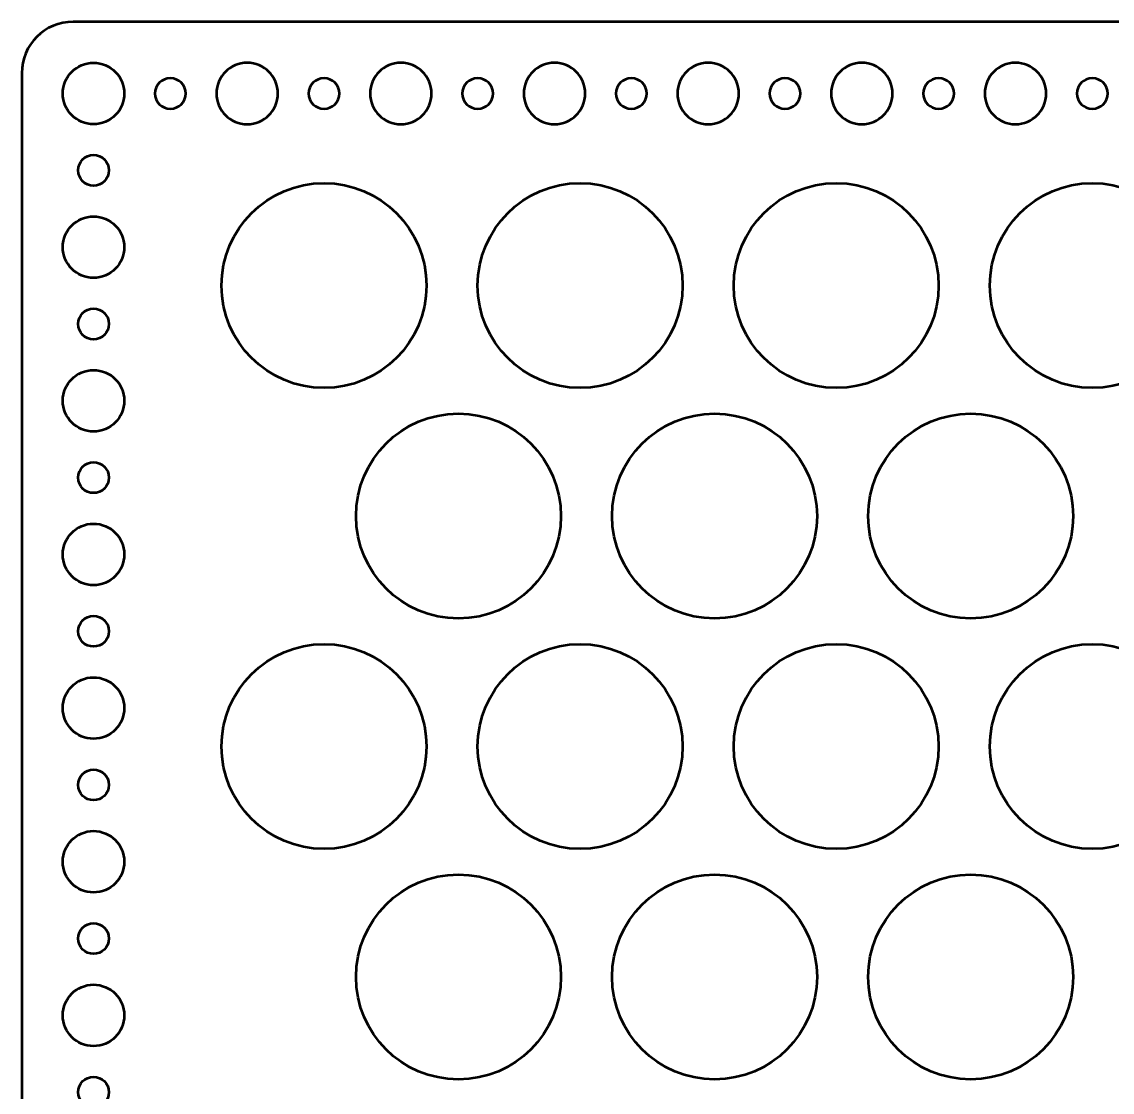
# Model space of a CAD drawing. Header units: centimetres. Extents: x -31.4 to 31.4, y -20.9 to 20.9.
# Drawn here: x -10.45 to 0.19, y -10.5 to -0.05 of the extents above; entities that cross this region are included whole.
import ezdxf

# ---------------------------------------------------------------- set-up
doc = ezdxf.new("R2010")
doc.units = ezdxf.units.CM
doc.header["$MEASUREMENT"] = 0
doc.layers.add('Layer 1', color=7, linetype='Continuous')

msp = doc.modelspace()

# ---------------------------------------------------------------- linework, layer by layer
at = {"layer": 'Layer 1', "lineweight": 53}
for centre, major_axis in [((-9.74999, -0.75001), (0, 0.30001)), ((-9.75, -1.5), (0, 0.15)), ((-7.49997, -2.62503), (0, 1.00003)), ((-4.99997, -2.62503), (0, 1.00003)), ((-2.49997, -2.62503), (0, 1.00003)), ((0.00003, -2.62503), (0, 1.00003)), ((-9.74999, -2.25001), (0, 0.30001)), ((-9.75, -3), (0, 0.15)), ((-9.74999, -3.75001), (0, 0.30001)), ((-6.18747, -4.87503), (0, 1.00003)), ((-3.68747, -4.87503), (0, 1.00003)), ((-1.18747, -4.87503), (0, 1.00003)), ((-9.75, -4.5), (0, 0.15)), ((-9.74999, -5.25001), (0, 0.30001)), ((-9.75, -6), (0, 0.15)), ((-7.49997, -7.12503), (0, 1.00003)), ((-4.99997, -7.12503), (0, 1.00003)), ((-2.49997, -7.12503), (0, 1.00003)), ((0.00003, -7.12503), (0, 1.00003)), ((-9.74999, -6.75001), (0, 0.30001)), ((-9.75, -7.5), (0, 0.15)), ((-9.74999, -8.25001), (0, 0.30001)), ((-6.18747, -9.37503), (0, 1.00003)), ((-3.68747, -9.37503), (0, 1.00003)), ((-1.18747, -9.37503), (0, 1.00003)), ((-9.75, -9), (0, 0.15)), ((-9.74999, -9.75001), (0, 0.30001)), ((-9.75, -10.5), (0, 0.15))]:
    msp.add_ellipse(centre, major_axis=major_axis, ratio=1, dxfattribs=at)
for points, knots in [([(-10.45, -20.45), (-10.45, -20.45), (-10.45, -0.55), (-10.45, -0.55), (-10.45, -0.55), (-10.45, -0.27386), (-10.22614, -0.05), (-9.95, -0.05), (-9.95, -0.05), (-9.95, -0.05), (9.95, -0.05), (9.95, -0.05), (9.95, -0.05), (10.22614, -0.05), (10.45, -0.27386), (10.45, -0.55), (10.45, -0.55), (10.45, -0.55), (10.45, -20.45), (10.45, -20.45), (10.45, -20.45), (10.45, -20.72614), (10.22614, -20.95), (9.95, -20.95), (9.95, -20.95), (9.95, -20.95), (-9.95, -20.95), (-9.95, -20.95), (-9.95, -20.95), (-10.22614, -20.95), (-10.45, -20.72614), (-10.45, -20.45)], [0, 0, 0, 0, 0.11111111, 0.11111111, 0.11111111, 0.11111111, 0.22222222, 0.22222222, 0.22222222, 0.22222222, 0.33333333, 0.33333333, 0.33333333, 0.33333333, 0.44444444, 0.44444444, 0.44444444, 0.44444444, 0.55555556, 0.55555556, 0.55555556, 0.55555556, 0.66666667, 0.66666667, 0.66666667, 0.66666667, 0.77777778, 0.77777778, 0.77777778, 0.77777778, 1, 1, 1, 1]), ([(-8.55, -0.75), (-8.55, -0.58431), (-8.41569, -0.45), (-8.25, -0.45), (-8.25, -0.45), (-8.08431, -0.45), (-7.95, -0.58431), (-7.95, -0.75), (-7.95, -0.75), (-7.95, -0.91569), (-8.08431, -1.05), (-8.25, -1.05), (-8.25, -1.05), (-8.41569, -1.05), (-8.55, -0.91569), (-8.55, -0.75)], [0, 0, 0, 0, 0.2, 0.2, 0.2, 0.2, 0.4, 0.4, 0.4, 0.4, 0.6, 0.6, 0.6, 0.6, 1, 1, 1, 1]), ([(-7.05, -0.75), (-7.05, -0.58431), (-6.91569, -0.45), (-6.75, -0.45), (-6.75, -0.45), (-6.58431, -0.45), (-6.45, -0.58431), (-6.45, -0.75), (-6.45, -0.75), (-6.45, -0.91569), (-6.58431, -1.05), (-6.75, -1.05), (-6.75, -1.05), (-6.91569, -1.05), (-7.05, -0.91569), (-7.05, -0.75)], [0, 0, 0, 0, 0.2, 0.2, 0.2, 0.2, 0.4, 0.4, 0.4, 0.4, 0.6, 0.6, 0.6, 0.6, 1, 1, 1, 1]), ([(-5.55, -0.75), (-5.55, -0.58431), (-5.41569, -0.45), (-5.25, -0.45), (-5.25, -0.45), (-5.08431, -0.45), (-4.95, -0.58431), (-4.95, -0.75), (-4.95, -0.75), (-4.95, -0.91569), (-5.08431, -1.05), (-5.25, -1.05), (-5.25, -1.05), (-5.41569, -1.05), (-5.55, -0.91569), (-5.55, -0.75)], [0, 0, 0, 0, 0.2, 0.2, 0.2, 0.2, 0.4, 0.4, 0.4, 0.4, 0.6, 0.6, 0.6, 0.6, 1, 1, 1, 1]), ([(-4.05, -0.75), (-4.05, -0.58431), (-3.91569, -0.45), (-3.75, -0.45), (-3.75, -0.45), (-3.58431, -0.45), (-3.45, -0.58431), (-3.45, -0.75), (-3.45, -0.75), (-3.45, -0.91569), (-3.58431, -1.05), (-3.75, -1.05), (-3.75, -1.05), (-3.91569, -1.05), (-4.05, -0.91569), (-4.05, -0.75)], [0, 0, 0, 0, 0.2, 0.2, 0.2, 0.2, 0.4, 0.4, 0.4, 0.4, 0.6, 0.6, 0.6, 0.6, 1, 1, 1, 1]), ([(-2.55, -0.75), (-2.55, -0.58431), (-2.41569, -0.45), (-2.25, -0.45), (-2.25, -0.45), (-2.08431, -0.45), (-1.95, -0.58431), (-1.95, -0.75), (-1.95, -0.75), (-1.95, -0.91569), (-2.08431, -1.05), (-2.25, -1.05), (-2.25, -1.05), (-2.41569, -1.05), (-2.55, -0.91569), (-2.55, -0.75)], [0, 0, 0, 0, 0.2, 0.2, 0.2, 0.2, 0.4, 0.4, 0.4, 0.4, 0.6, 0.6, 0.6, 0.6, 1, 1, 1, 1]), ([(-1.05, -0.75), (-1.05, -0.58431), (-0.91569, -0.45), (-0.75, -0.45), (-0.75, -0.45), (-0.58431, -0.45), (-0.45, -0.58431), (-0.45, -0.75), (-0.45, -0.75), (-0.45, -0.91569), (-0.58431, -1.05), (-0.75, -1.05), (-0.75, -1.05), (-0.91569, -1.05), (-1.05, -0.91569), (-1.05, -0.75)], [0, 0, 0, 0, 0.2, 0.2, 0.2, 0.2, 0.4, 0.4, 0.4, 0.4, 0.6, 0.6, 0.6, 0.6, 1, 1, 1, 1]), ([(-9.15, -0.75), (-9.15, -0.66716), (-9.08284, -0.6), (-9, -0.6), (-9, -0.6), (-8.91716, -0.6), (-8.85, -0.66716), (-8.85, -0.75), (-8.85, -0.75), (-8.85, -0.83284), (-8.91716, -0.9), (-9, -0.9), (-9, -0.9), (-9.08284, -0.9), (-9.15, -0.83284), (-9.15, -0.75)], [0, 0, 0, 0, 0.2, 0.2, 0.2, 0.2, 0.4, 0.4, 0.4, 0.4, 0.6, 0.6, 0.6, 0.6, 1, 1, 1, 1]), ([(-7.65, -0.75), (-7.65, -0.66716), (-7.58284, -0.6), (-7.5, -0.6), (-7.5, -0.6), (-7.41716, -0.6), (-7.35, -0.66716), (-7.35, -0.75), (-7.35, -0.75), (-7.35, -0.83284), (-7.41716, -0.9), (-7.5, -0.9), (-7.5, -0.9), (-7.58284, -0.9), (-7.65, -0.83284), (-7.65, -0.75)], [0, 0, 0, 0, 0.2, 0.2, 0.2, 0.2, 0.4, 0.4, 0.4, 0.4, 0.6, 0.6, 0.6, 0.6, 1, 1, 1, 1]), ([(-6.15, -0.75), (-6.15, -0.66716), (-6.08284, -0.6), (-6, -0.6), (-6, -0.6), (-5.91716, -0.6), (-5.85, -0.66716), (-5.85, -0.75), (-5.85, -0.75), (-5.85, -0.83284), (-5.91716, -0.9), (-6, -0.9), (-6, -0.9), (-6.08284, -0.9), (-6.15, -0.83284), (-6.15, -0.75)], [0, 0, 0, 0, 0.2, 0.2, 0.2, 0.2, 0.4, 0.4, 0.4, 0.4, 0.6, 0.6, 0.6, 0.6, 1, 1, 1, 1]), ([(-4.65, -0.75), (-4.65, -0.66716), (-4.58284, -0.6), (-4.5, -0.6), (-4.5, -0.6), (-4.41716, -0.6), (-4.35, -0.66716), (-4.35, -0.75), (-4.35, -0.75), (-4.35, -0.83284), (-4.41716, -0.9), (-4.5, -0.9), (-4.5, -0.9), (-4.58284, -0.9), (-4.65, -0.83284), (-4.65, -0.75)], [0, 0, 0, 0, 0.2, 0.2, 0.2, 0.2, 0.4, 0.4, 0.4, 0.4, 0.6, 0.6, 0.6, 0.6, 1, 1, 1, 1]), ([(-3.15, -0.75), (-3.15, -0.66716), (-3.08284, -0.6), (-3, -0.6), (-3, -0.6), (-2.91716, -0.6), (-2.85, -0.66716), (-2.85, -0.75), (-2.85, -0.75), (-2.85, -0.83284), (-2.91716, -0.9), (-3, -0.9), (-3, -0.9), (-3.08284, -0.9), (-3.15, -0.83284), (-3.15, -0.75)], [0, 0, 0, 0, 0.2, 0.2, 0.2, 0.2, 0.4, 0.4, 0.4, 0.4, 0.6, 0.6, 0.6, 0.6, 1, 1, 1, 1]), ([(-1.65, -0.75), (-1.65, -0.66716), (-1.58284, -0.6), (-1.5, -0.6), (-1.5, -0.6), (-1.41716, -0.6), (-1.35, -0.66716), (-1.35, -0.75), (-1.35, -0.75), (-1.35, -0.83284), (-1.41716, -0.9), (-1.5, -0.9), (-1.5, -0.9), (-1.58284, -0.9), (-1.65, -0.83284), (-1.65, -0.75)], [0, 0, 0, 0, 0.2, 0.2, 0.2, 0.2, 0.4, 0.4, 0.4, 0.4, 0.6, 0.6, 0.6, 0.6, 1, 1, 1, 1]), ([(-0.15, -0.75), (-0.15, -0.66716), (-0.08284, -0.6), (0, -0.6), (0, -0.6), (0.08284, -0.6), (0.15, -0.66716), (0.15, -0.75), (0.15, -0.75), (0.15, -0.83284), (0.08284, -0.9), (0, -0.9), (0, -0.9), (-0.08284, -0.9), (-0.15, -0.83284), (-0.15, -0.75)], [0, 0, 0, 0, 0.2, 0.2, 0.2, 0.2, 0.4, 0.4, 0.4, 0.4, 0.6, 0.6, 0.6, 0.6, 1, 1, 1, 1])]:
    msp.add_open_spline(points, degree=3, knots=knots, dxfattribs=at)

doc.saveas('drawing.dxf')
